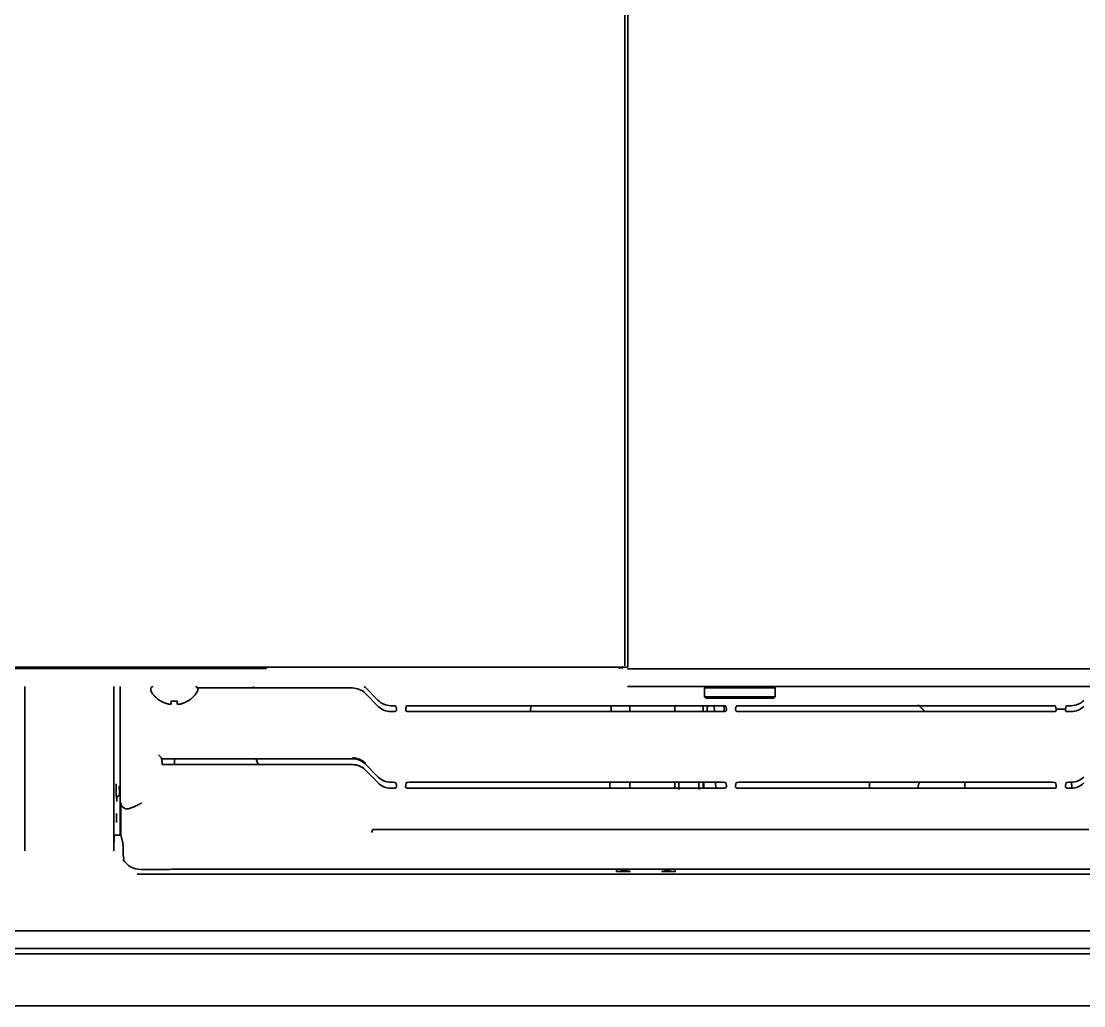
# Model space of a CAD drawing. Header units: inches. Extents: x 786 to 5593, y 691 to 5453.
# Drawn here: x 3954.8 to 4135.1, y 2755.5 to 2922.5 of the extents above; entities that cross this region are included whole.
import ezdxf

# ---------------------------------------------------------------- set-up
doc = ezdxf.new("R2010")
doc.units = ezdxf.units.IN
doc.layers.add('1', color=7, linetype='Continuous', true_color=0xffffff)
doc.layers.add('4', color=7, linetype='Continuous', true_color=0xffffff)

msp = doc.modelspace()

# ---------------------------------------------------------------- linework, layer by layer
at = {"layer": '1', "color": 7, "linetype": 'Continuous', "lineweight": 35}
for p, q in [((4057.24, 2813.16), (4057.24, 3926.16)), ((4057.74, 2812.91), (4057.74, 3556.41)), ((3593.79, 2812.66), (3996.34, 2812.66)), ((3594.24, 2812.91), (4057.74, 2812.91)), ((3996.34, 2812.63), (3996.34, 2812.88)), ((4056.34, 2812.88), (4056.34, 2812.63)), ((4056.74, 2812.63), (4056.74, 2812.88)), ((4057.69, 2812.63), (4058.4, 2812.63)), ((4058.4, 2812.63), (4072.15, 2812.63)), ((4072.15, 2812.63), (4058.4, 2812.63)), ((4072.15, 2812.63), (4073.57, 2812.63)), ((4073.57, 2812.63), (4072.15, 2812.63)), ((4073.57, 2812.63), (4252.74, 2812.63)), ((4252.74, 2812.63), (4073.57, 2812.63)), ((3971.55, 2809.63), (3971.55, 2784.38)), ((3976.74, 2809.23), (3976.74, 2809.03)), ((4011, 2809.38), (3984.71, 2809.38)), ((3984.74, 2809.03), (3984.74, 2809.23)), ((3994.21, 2809.63), (3994.21, 2809.38)), ((4013.12, 2809.5), (4015.36, 2807.26)), ((4015.36, 2806.26), (4013.12, 2808.5)), ((4058.4, 2809.63), (4057.69, 2809.63)), ((4058.4, 2809.63), (4072.15, 2809.63)), ((4070.99, 2809.63), (4070.74, 2809.38)), ((4070.74, 2809.38), (4082.74, 2809.38)), ((4070.74, 2809.38), (4070.74, 2807.88)), ((4073.57, 2809.63), (4072.15, 2809.63)), ((4073.57, 2809.63), (4252.74, 2809.63)), ((4082.74, 2809.38), (4082.49, 2809.63)), ((4082.74, 2807.88), (4082.74, 2809.38)), ((3978.44, 2807.15), (3978.44, 2807.19)), ((3983.04, 2807.19), (3983.04, 2807.15)), ((4017.48, 2806.38), (4017.6, 2806.38)), ((4018.45, 2805.81), (4018.35, 2806.32)), ((4020.13, 2806.32), (4020.03, 2805.81)), ((4020.88, 2806.38), (4073.6, 2806.38)), ((4041.22, 2805.38), (4041.24, 2806.38)), ((4054.9, 2806.38), (4054.88, 2805.38)), ((4058.09, 2806.38), (4058.09, 2805.38)), ((4070.74, 2807.88), (4070.99, 2807.63)), ((4082.74, 2807.88), (4070.74, 2807.88)), ((4082.49, 2807.63), (4070.99, 2807.63)), ((4072.42, 2805.38), (4072.4, 2806.38)), ((4074.45, 2805.81), (4074.35, 2806.32)), ((4076.13, 2806.32), (4076.03, 2805.81)), ((4076.88, 2806.38), (4129.6, 2806.38)), ((4082.49, 2807.63), (4082.74, 2807.88)), ((4130.45, 2805.79), (4130.35, 2806.32)), ((4132.13, 2806.32), (4132.03, 2805.79)), ((4132.88, 2806.38), (4133, 2806.38)), ((4018.2, 2805.38), (4017.48, 2805.38)), ((4074.2, 2805.38), (4020.28, 2805.38)), ((4130.2, 2805.38), (4076.28, 2805.38)), ((4130.45, 2805.63), (4130.45, 2805.79)), ((4130.45, 2805.79), (4132.03, 2805.79)), ((4132.03, 2805.63), (4132.03, 2805.79)), ((4133, 2805.38), (4132.28, 2805.38)), ((3978.05, 2798.01), (3978.55, 2797.52)), ((3978.55, 2797.51), (3978.58, 2797.36)), ((3978.58, 2797.36), (3978.69, 2796.81)), ((3978.99, 2797.38), (4011, 2797.38)), ((3980.79, 2796.38), (3980.77, 2797.38)), ((3978.69, 2796.56), (3978.69, 2796.39)), ((4011, 2796.38), (3979.18, 2796.38)), ((4013.12, 2796.5), (4015.36, 2794.26)), ((4015.36, 2793.26), (4013.12, 2795.5)), ((4017.48, 2793.38), (4017.6, 2793.38)), ((4018.21, 2792.38), (4017.48, 2792.38)), ((4018.46, 2792.81), (4018.35, 2793.32)), ((4020.13, 2793.32), (4020.02, 2792.81)), ((4074.21, 2792.38), (4020.27, 2792.38)), ((4020.88, 2793.38), (4073.6, 2793.38)), ((4054.68, 2793.38), (4054.66, 2792.49)), ((4058.09, 2793.38), (4058.09, 2792.38)), ((4070.63, 2793.38), (4070.65, 2792.38)), ((4072.65, 2792.38), (4072.63, 2793.38)), ((4074.46, 2792.81), (4074.35, 2793.32)), ((4076.13, 2793.32), (4076.02, 2792.81)), ((4130.21, 2792.38), (4076.27, 2792.38)), ((4076.88, 2793.38), (4129.6, 2793.38)), ((4130.46, 2792.81), (4130.35, 2793.32)), ((4132.13, 2793.32), (4132.02, 2792.81)), ((4133, 2792.38), (4132.27, 2792.38)), ((4132.88, 2793.38), (4133, 2793.38)), ((3971.69, 2784.35), (3971.69, 2789.87)), ((3972.73, 2788.87), (3972.73, 2788.87)), ((3972.74, 2788.87), (3972.73, 2788.87)), ((4014.44, 2785.35), (4014.24, 2784.88)), ((4014.49, 2785.38), (4135.99, 2785.38)), ((3971.69, 2784.38), (3970.56, 2784.38)), ((3972.2, 2780.38), (3972.21, 2780.38)), ((3975.05, 2778.59), (3979.74, 2778.59)), ((3981.74, 2778.62), (4168.74, 2778.62)), ((4195.24, 2765.16), (3456.24, 2765.16)), ((3464.54, 2764.26), (4189.24, 2764.26)), ((4189.24, 2755.46), (3462.54, 2755.46))]:
    msp.add_line(p, q, dxfattribs=at)
for centre, radius, start, end in [((3977.14, 2809.23), 0.4, 90, 180), ((3977.14, 2809.03), 0.4, 180, 210.3012), ((3980.94, 2811.25), 4.8, 210.3012, 238.6273), ((3980.54, 2811.25), 4.8, 301.3727, 329.6988), ((3984.34, 2809.23), 0.4, 0, 90), ((3984.34, 2809.03), 0.4, 329.6988, 0), ((4011, 2806.38), 3, 45, 90), ((4011, 2807.38), 3, 45, 48.5909), ((4017.48, 2809.38), 3, 225, 270), ((4888.99, 2818.38), 815, 180.84472, 180.91395), ((4133, 2809.38), 3, 270, 315), ((4017.48, 2808.38), 3, 225, 270), ((4133, 2808.38), 3, 270, 315), ((4011, 2794.38), 3.14, 45, 90), ((4011, 2794.38), 3, 45, 90), ((4011, 2793.38), 3, 45, 90), ((4017.48, 2796.38), 3, 225, 270), ((4133, 2796.38), 3, 270, 315), ((4017.48, 2795.38), 3, 225, 270), ((4133, 2795.38), 3, 270, 315), ((3979.74, 2779.09), 0.5, 270, 281.8593)]:
    msp.add_arc(centre, radius, start, end, dxfattribs=at)
for centre, major_axis, ratio, start_param, end_param in [((4017.6, 2806.31), (-0.75, 0), 0.087489, 3.159101, 4.712444), ((4020.88, 2806.31), (0.75, 0), 0.087489, 1.570741, 3.124084), ((4073.6, 2806.31), (-0.75, 0), 0.087489, 3.159101, 4.712444), ((4076.88, 2806.31), (0.75, 0), 0.087489, 1.570741, 3.124084), ((4129.6, 2806.31), (-0.75, 0), 0.087489, 3.159101, 4.712444), ((4132.88, 2806.31), (0.75, 0), 0.087489, 1.570741, 3.124084), ((4018.2, 2805.63), (-0.112, 0.224), 0.999238, 2.677872, 3.965953), ((4018.45, 2805.56), (0, 0.25), 0.017455, 4.996747, 6.195908), ((4020.03, 2805.56), (0, 0.25), 0.017455, 0.087277, 1.286438), ((4020.28, 2805.63), (0.112, 0.224), 0.999238, 2.317233, 3.605313), ((4074.2, 2805.63), (-0.112, 0.224), 0.999238, 2.677872, 3.965953), ((4074.45, 2805.56), (0, 0.25), 0.017455, 4.996747, 6.195908), ((4076.03, 2805.56), (0, 0.25), 0.017455, 0.087277, 1.286438), ((4076.28, 2805.63), (0.112, 0.224), 0.999238, 2.317233, 3.605313), ((4130.2, 2805.63), (0.112, -0.224), 0.999238, 5.819465, 7.390276), ((4132.28, 2805.63), (-0.112, -0.224), 0.999238, 5.176095, 6.746906), ((3978.05, 2797.51), (-0.5, 0), 0.087489, 3.159046, 3.228859), ((3978.99, 2797.34), (0.5, 0), 0.087489, 1.570796, 2.522096), ((3979.18, 2796.4), (0.5, 0), 0.034921, 3.159046, 4.712389), ((3978.69, 2796.56), (0, 0.25), 0.017455, 4.712389, 6.195919), ((4017.6, 2793.31), (-0.75, 0), 0.087489, 3.159101, 4.712444), ((4018.21, 2792.63), (-0.112, 0.224), 0.999238, 2.677872, 3.965953), ((4018.45, 2792.56), (0, 0.25), 0.017455, 4.996747, 6.195908), ((4020.02, 2792.56), (0, 0.25), 0.017455, 0.087277, 1.286438), ((4020.27, 2792.63), (0.112, 0.224), 0.999238, 2.317233, 3.605313), ((4020.88, 2793.31), (0.75, 0), 0.087489, 1.570741, 3.124084), ((4073.6, 2793.31), (-0.75, 0), 0.087489, 3.159101, 4.712444), ((4074.21, 2792.63), (-0.112, 0.224), 0.999238, 2.677872, 3.965953), ((4074.45, 2792.56), (0, 0.25), 0.017455, 4.996747, 6.195908), ((4076.02, 2792.56), (0, 0.25), 0.017455, 0.087277, 1.286438), ((4076.27, 2792.63), (0.112, 0.224), 0.999238, 2.317233, 3.605313), ((4076.88, 2793.31), (0.75, 0), 0.087489, 1.570741, 3.124084), ((4103.64, 2793.7), (-3.35, 1.02), 1, 3.051534, 3.141589), ((4129.6, 2793.31), (-0.75, 0), 0.087489, 3.159101, 4.712444), ((4130.21, 2792.63), (0.112, -0.224), 0.999238, 5.819465, 7.107545), ((4130.45, 2792.56), (0, 0.25), 0.017455, 4.996747, 6.195908), ((4132.02, 2792.56), (0, 0.25), 0.017455, 0.087277, 1.286438), ((4132.27, 2792.63), (-0.112, -0.224), 0.999238, 5.458825, 6.746906), ((4132.88, 2793.31), (0.75, 0), 0.087489, 1.570741, 3.124084), ((4014.99, 2784.88), (-0.547, 0.483), 0.234436, 6.023612, 6.363449), ((3971.68, 2782.38), (0, 2.05), 0.017455, 6.005948, 6.504503), ((3975.05, 2782.09), (2.48, 2.48), 0.999782, 2.896762, 3.926839), ((3981.74, 2778.59), (2, 0), 0.017455, 1.570796, 3.128441), ((3979.74, 2779.09), (-0.399, 0.301), 0.999761, 2.216414, 2.422745)]:
    msp.add_ellipse(centre, major_axis=major_axis, ratio=ratio, start_param=start_param, end_param=end_param, dxfattribs=at)
for points, degree, knots in [([(3978.44, 2807.19), (3978.64, 2807.06), (3978.85, 2806.95), (3979.18, 2806.82), (3979.29, 2806.77), (3979.51, 2806.7), (3979.62, 2806.66), (3979.74, 2806.63)], 3, [0, 0, 0, 0, 0.5, 0.5, 0.75, 0.75, 1, 1, 1, 1]), ([(3981.24, 2807.19), (3981.24, 2807.06), (3981.24, 2806.95), (3981.24, 2806.82), (3981.24, 2806.77), (3981.24, 2806.7), (3981.24, 2806.66), (3981.24, 2806.63)], 3, [0, 0, 0, 0, 0.5, 0.5, 0.75, 0.75, 1, 1, 1, 1]), ([(4071.26, 2806.33), (4071.26, 2806.32), (4071.26, 2806.3), (4071.23, 2806.07), (4071.21, 2805.85), (4071.17, 2805.53), (4071.16, 2805.43), (4071.15, 2805.33)], 3, [0, 0, 0, 0, 0.038098, 0.038098, 0.689352, 0.689352, 1, 1, 1, 1]), ([(4018.45, 2805.63), (4018.45, 2805.62), (4018.45, 2805.61), (4018.45, 2805.58), (4018.44, 2805.57), (4018.44, 2805.56)], 3, [0, 0, 0, 0, 0.5, 0.5, 1, 1, 1, 1]), ([(4020.04, 2805.56), (4020.04, 2805.57), (4020.03, 2805.58), (4020.03, 2805.61), (4020.03, 2805.62), (4020.03, 2805.63)], 3, [0, 0, 0, 0, 0.5, 0.5, 1, 1, 1, 1]), ([(4074.45, 2805.63), (4074.45, 2805.62), (4074.45, 2805.61), (4074.45, 2805.58), (4074.44, 2805.57), (4074.44, 2805.56)], 3, [0, 0, 0, 0, 0.5, 0.5, 1, 1, 1, 1]), ([(4076.04, 2805.56), (4076.04, 2805.57), (4076.03, 2805.58), (4076.03, 2805.61), (4076.03, 2805.62), (4076.03, 2805.63)], 3, [0, 0, 0, 0, 0.5, 0.5, 1, 1, 1, 1]), ([(3994.61, 2797.37), (3994.65, 2797.25), (3994.78, 2796.9), (3994.92, 2796.58), (3995.04, 2796.36)], 3, [0, 0, 0, 0, 0.336571, 1, 1, 1, 1]), ([(4018.46, 2792.63), (4018.46, 2792.62), (4018.46, 2792.61), (4018.46, 2792.58), (4018.45, 2792.57), (4018.45, 2792.56)], 3, [0, 0, 0, 0, 0.5, 0.5, 1, 1, 1, 1]), ([(4020.03, 2792.56), (4020.03, 2792.57), (4020.02, 2792.58), (4020.02, 2792.61), (4020.02, 2792.62), (4020.02, 2792.63)], 3, [0, 0, 0, 0, 0.5, 0.5, 1, 1, 1, 1]), ([(4074.46, 2792.63), (4074.46, 2792.62), (4074.46, 2792.61), (4074.46, 2792.58), (4074.45, 2792.57), (4074.45, 2792.56)], 3, [0, 0, 0, 0, 0.5, 0.5, 1, 1, 1, 1]), ([(4076.03, 2792.56), (4076.03, 2792.57), (4076.02, 2792.58), (4076.02, 2792.61), (4076.02, 2792.62), (4076.02, 2792.63)], 3, [0, 0, 0, 0, 0.5, 0.5, 1, 1, 1, 1]), ([(4098.76, 2793.37), (4098.76, 2793.3), (4098.75, 2793.11), (4098.74, 2792.93), (4098.73, 2792.71), (4098.73, 2792.6), (4098.73, 2792.47), (4098.72, 2792.44), (4098.72, 2792.4), (4098.72, 2792.39), (4098.72, 2792.37)], 3, [0, 0, 0, 0, 0.21964, 0.548749, 0.548749, 0.877859, 0.877859, 0.960137, 0.960137, 1, 1, 1, 1]), ([(4107.2, 2793.38), (4107.18, 2793.31), (4107.08, 2792.97), (4107, 2792.71), (4107, 2792.7)], 2, [0, 0, 0, 0.185311, 0.973797, 1, 1, 1]), ([(4114.92, 2793.31), (4114.92, 2793.29), (4114.92, 2793.28), (4114.92, 2793.26), (4114.92, 2793.25), (4114.92, 2793.21), (4114.92, 2793.14), (4114.92, 2793.06), (4114.91, 2792.92), (4114.91, 2792.83), (4114.91, 2792.61), (4114.9, 2792.49), (4114.9, 2792.37)], 3, [0, 0, 0, 0, 0.037421, 0.037421, 0.074842, 0.074842, 0.149684, 0.299368, 0.299368, 0.598735, 0.598735, 1, 1, 1, 1]), ([(4130.46, 2792.63), (4130.46, 2792.62), (4130.46, 2792.61), (4130.46, 2792.58), (4130.45, 2792.57), (4130.45, 2792.56)], 3, [0, 0, 0, 0, 0.5, 0.5, 1, 1, 1, 1]), ([(4132.03, 2792.56), (4132.03, 2792.57), (4132.02, 2792.58), (4132.02, 2792.61), (4132.02, 2792.62), (4132.02, 2792.63)], 3, [0, 0, 0, 0, 0.5, 0.5, 1, 1, 1, 1]), ([(4133.06, 2793.31), (4133.06, 2793.29), (4133.06, 2793.28), (4133.06, 2793.26), (4133.06, 2793.25), (4133.06, 2793.21), (4133.06, 2793.14), (4133.06, 2793.06), (4133.07, 2792.92), (4133.07, 2792.83), (4133.07, 2792.66), (4133.07, 2792.58), (4133.08, 2792.51)], 3, [0, 0, 0, 0, 0.044267, 0.044267, 0.088535, 0.088535, 0.177069, 0.354139, 0.354139, 0.708278, 0.708278, 1, 1, 1, 1]), ([(3972.73, 2788.87), (3972.69, 2788.87), (3972.65, 2788.87), (3972.56, 2788.88), (3972.52, 2788.89), (3972.45, 2788.91), (3972.41, 2788.92), (3972.36, 2788.94), (3972.34, 2788.95), (3972.31, 2788.96), (3972.29, 2788.97), (3972.21, 2789.01), (3972.15, 2789.05), (3972.04, 2789.13), (3971.99, 2789.17), (3971.93, 2789.24), (3971.91, 2789.27), (3971.87, 2789.32), (3971.86, 2789.34), (3971.81, 2789.42), (3971.78, 2789.48), (3971.74, 2789.59), (3971.72, 2789.64), (3971.7, 2789.73), (3971.7, 2789.77), (3971.69, 2789.82), (3971.69, 2789.84), (3971.69, 2789.86), (3971.69, 2789.86), (3971.69, 2789.87)], 3, [0, 0, 0, 0, 0.0625, 0.0625, 0.125, 0.125, 0.1875, 0.1875, 0.21875, 0.21875, 0.25, 0.25, 0.375, 0.375, 0.5, 0.5, 0.5625, 0.5625, 0.625, 0.625, 0.75, 0.75, 0.875, 0.875, 0.9375, 0.96875, 0.984375, 0.984375, 1, 1, 1, 1]), ([(3975.19, 2789.87), (3975.18, 2789.86), (3975.16, 2789.86), (3975.13, 2789.84), (3975.09, 2789.82), (3975, 2789.77), (3974.92, 2789.73), (3974.76, 2789.64), (3974.65, 2789.59), (3974.44, 2789.48), (3974.33, 2789.42), (3974.18, 2789.34), (3974.12, 2789.32), (3974.02, 2789.27), (3973.97, 2789.24), (3973.81, 2789.17), (3973.71, 2789.13), (3973.5, 2789.05), (3973.4, 2789.01), (3973.28, 2788.97), (3973.25, 2788.96), (3973.2, 2788.95), (3973.18, 2788.94), (3973.11, 2788.92), (3973.06, 2788.91), (3972.97, 2788.89), (3972.92, 2788.88), (3972.83, 2788.87), (3972.78, 2788.87), (3972.74, 2788.87)], 3, [0, 0, 0, 0, 0.015625, 0.015625, 0.03125, 0.0625, 0.125, 0.125, 0.25, 0.25, 0.375, 0.375, 0.4375, 0.4375, 0.5, 0.5, 0.625, 0.625, 0.75, 0.75, 0.78125, 0.78125, 0.8125, 0.8125, 0.875, 0.875, 0.9375, 0.9375, 1, 1, 1, 1]), ([(3972.05, 2782.23), (3972.05, 2782.35), (3972.05, 2782.47), (3972.04, 2782.64), (3972.04, 2782.7), (3972.03, 2782.79), (3972.03, 2782.81), (3972.02, 2782.87), (3972.02, 2782.9), (3972, 2783.04), (3971.98, 2783.15), (3971.95, 2783.31), (3971.94, 2783.36), (3971.92, 2783.44), (3971.92, 2783.46), (3971.9, 2783.51), (3971.9, 2783.53), (3971.87, 2783.65), (3971.85, 2783.74), (3971.81, 2783.86), (3971.8, 2783.9), (3971.78, 2783.96), (3971.78, 2783.98), (3971.77, 2784.01), (3971.76, 2784.03), (3971.74, 2784.12), (3971.72, 2784.18), (3971.7, 2784.25), (3971.7, 2784.27), (3971.69, 2784.31), (3971.69, 2784.32), (3971.69, 2784.34), (3971.69, 2784.34), (3971.69, 2784.35)], 3, [0, 0, 0, 0, 0.125, 0.125, 0.1875, 0.1875, 0.21875, 0.21875, 0.25, 0.25, 0.375, 0.375, 0.4375, 0.4375, 0.46875, 0.46875, 0.5, 0.5, 0.625, 0.625, 0.6875, 0.6875, 0.71875, 0.71875, 0.75, 0.75, 0.875, 0.875, 0.9375, 0.9375, 0.96875, 0.96875, 1, 1, 1, 1]), ([(3972.2, 2780.42), (3972.18, 2780.44), (3972.15, 2780.52), (3972.13, 2780.62), (3972.11, 2780.7), (3972.11, 2780.73), (3972.1, 2780.8), (3972.09, 2780.83), (3972.08, 2780.94), (3972.07, 2781.01), (3972.06, 2781.13), (3972.06, 2781.17), (3972.05, 2781.26), (3972.05, 2781.3), (3972.04, 2781.44), (3972.04, 2781.53), (3972.04, 2781.67), (3972.04, 2781.72), (3972.04, 2781.79), (3972.04, 2781.82), (3972.04, 2781.87), (3972.04, 2781.9), (3972.04, 2782.02), (3972.04, 2782.13), (3972.05, 2782.23)], 3, [0, 0, 0, 0, 0.125, 0.25, 0.25, 0.3125, 0.3125, 0.375, 0.375, 0.5, 0.5, 0.5625, 0.5625, 0.625, 0.625, 0.75, 0.75, 0.8125, 0.8125, 0.84375, 0.84375, 0.875, 0.875, 1, 1, 1, 1])]:
    msp.add_open_spline(points, degree=degree, knots=knots, dxfattribs=at)
for points in [[(3979.74, 2806.63), (3979.76, 2806.63), (3979.81, 2806.63), (3979.88, 2806.62), (3979.95, 2806.62), (3980.03, 2806.62), (3980.1, 2806.62), (3980.17, 2806.63), (3980.22, 2806.63), (3980.24, 2806.63)], [(3980.24, 2806.63), (3980.24, 2806.65), (3980.24, 2806.68), (3980.24, 2806.73), (3980.24, 2806.79), (3980.24, 2806.85), (3980.24, 2806.91), (3980.24, 2806.99), (3980.24, 2807.07), (3980.24, 2807.15), (3980.24, 2807.19)], [(3980.24, 2807.19), (3980.41, 2807.16), (3980.74, 2807.14), (3981.07, 2807.16), (3981.24, 2807.19)], [(3981.24, 2806.63), (3981.27, 2806.63), (3981.32, 2806.63), (3981.39, 2806.62), (3981.46, 2806.62), (3981.53, 2806.62), (3981.6, 2806.62), (3981.67, 2806.63), (3981.72, 2806.63), (3981.74, 2806.63)], [(3981.74, 2806.63), (3981.79, 2806.65), (3981.9, 2806.68), (3982.06, 2806.73), (3982.22, 2806.79), (3982.38, 2806.85), (3982.53, 2806.91), (3982.69, 2806.99), (3982.85, 2807.07), (3982.98, 2807.15), (3983.04, 2807.19)], [(4107, 2792.7), (4106.99, 2792.69), (4106.99, 2792.68), (4106.99, 2792.68)], [(3972.05, 2780.29), (3972.21, 2780.39), (3972.2, 2780.4), (3972.2, 2780.42)]]:
    msp.add_open_spline(points, degree=3, dxfattribs=at)
msp.add_rational_spline([(4108.15, 2805.38), (4107.62, 2805.95), (4107.05, 2806.51)], [0.897013645798, 0.935319397105, 0.999994461424], degree=2, dxfattribs=at)
at = {"layer": '4', "color": 7, "linetype": 'Continuous', "lineweight": 35}
for p, q in [((3955.35, 2781.76), (3955.35, 2809.63)), ((3970.48, 2809.63), (3970.48, 2781.76)), ((4065.69, 2805.38), (4065.69, 2806.38)), ((4070.49, 2805.38), (4070.49, 2806.38)), ((4065.69, 2792.38), (4065.69, 2793.38)), ((4070.49, 2792.38), (4070.49, 2793.38)), ((3971.47, 2787.56), (3971.55, 2787.56)), ((3974.47, 2777.77), (4176.01, 2777.77)), ((4055.83, 2778.62), (4055.83, 2778.21)), ((4065.78, 2778.62), (4065.78, 2778.21)), ((3457.99, 2768.16), (4193.77, 2768.16))]:
    msp.add_line(p, q, dxfattribs=at)
for centre, start, end in [((4060.84, 2783.13), 232.4783, 235.7919), ((4060.69, 2783.04), 306.1803, 309.0344)]:
    msp.add_arc(centre, 5.68, start, end, dxfattribs=at)
for centre, major_axis, ratio, start_param, end_param in [((3970.95, 2793.13), (0, 2.5), 0.034921, 1.570796, 3.124137), ((4066.44, 2792.14), (0, 2), 0.034921, 0.904328, 1.570796), ((4069.74, 2792.14), (0, 2), 0.034921, 4.712389, 5.378857), ((3970.97, 2790.13), (0, 0.5), 0.034921, 4.712389, 6.26573), ((3970.97, 2786.56), (0, 1.5), 0.034921, 0.034907, 1.570796), ((3970.58, 2782.38), (0, 2.13), 0.034921, 5.93853, 8.129845), ((4057.85, 2778.74), (0.024, -0.499), 0.804324, 5.531859, 6.224417), ((4063.83, 2778.74), (-0.023, -0.499), 0.795974, 0.057686, 0.790644)]:
    msp.add_ellipse(centre, major_axis=major_axis, ratio=ratio, start_param=start_param, end_param=end_param, dxfattribs=at)
for points, degree, knots in [([(3971.41, 2792.72), (3971.41, 2792.28), (3971.42, 2791.88), (3971.43, 2791.31), (3971.44, 2791.14), (3971.45, 2791.13)], 3, [0, 0, 0, 0, 0.5, 0.5, 1, 1, 1, 1]), ([(3970.95, 2790.63), (3970.95, 2790.63), (3970.95, 2790.64), (3970.95, 2790.65), (3970.95, 2790.66), (3970.95, 2790.67), (3970.96, 2790.68), (3970.96, 2790.7), (3970.96, 2790.71), (3970.96, 2790.72), (3970.96, 2790.73), (3970.96, 2790.74), (3970.97, 2790.75), (3970.97, 2790.76), (3970.97, 2790.78), (3970.98, 2790.79), (3970.98, 2790.8), (3970.99, 2790.81), (3970.99, 2790.82), (3971, 2790.83), (3971, 2790.84), (3971.01, 2790.86), (3971.01, 2790.87), (3971.02, 2790.88), (3971.02, 2790.89), (3971.03, 2790.9), (3971.04, 2790.91), (3971.05, 2790.92), (3971.05, 2790.93), (3971.06, 2790.94), (3971.07, 2790.95), (3971.08, 2790.96), (3971.09, 2790.97), (3971.1, 2790.98), (3971.11, 2790.99), (3971.12, 2791), (3971.13, 2791.01), (3971.14, 2791.02), (3971.15, 2791.03), (3971.16, 2791.04), (3971.18, 2791.05), (3971.19, 2791.05), (3971.2, 2791.06), (3971.21, 2791.07), (3971.23, 2791.08), (3971.24, 2791.08), (3971.25, 2791.09), (3971.27, 2791.09), (3971.28, 2791.1), (3971.3, 2791.11), (3971.31, 2791.11), (3971.33, 2791.11), (3971.34, 2791.12), (3971.36, 2791.12), (3971.37, 2791.12), (3971.39, 2791.13), (3971.4, 2791.13), (3971.42, 2791.13), (3971.44, 2791.13), (3971.45, 2791.13), (3971.45, 2791.13)], 3, [0, 0, 0, 0, 0.0137, 0.027524, 0.041472, 0.055545, 0.069742, 0.084063, 0.098508, 0.113078, 0.127772, 0.14259, 0.157532, 0.172599, 0.18779, 0.203105, 0.218544, 0.234108, 0.249796, 0.265608, 0.281545, 0.297606, 0.313791, 0.3301, 0.346534, 0.363092, 0.379774, 0.39658, 0.413511, 0.430566, 0.447745, 0.465048, 0.482476, 0.500028, 0.517704, 0.535505, 0.55343, 0.571479, 0.589652, 0.60795, 0.626372, 0.644918, 0.663589, 0.682383, 0.701302, 0.720346, 0.739513, 0.758805, 0.778221, 0.797761, 0.817426, 0.837215, 0.857128, 0.877166, 0.897327, 0.917613, 0.938024, 0.958558, 0.979217, 1, 1, 1, 1]), ([(3970.95, 2790.63), (3970.95, 2790.66), (3970.95, 2790.69), (3970.96, 2790.75), (3970.97, 2790.78), (3971, 2790.85), (3971.01, 2790.88), (3971.05, 2790.93), (3971.07, 2790.96), (3971.12, 2791.01), (3971.15, 2791.03), (3971.21, 2791.07), (3971.24, 2791.08), (3971.3, 2791.11), (3971.33, 2791.12), (3971.39, 2791.13), (3971.42, 2791.13), (3971.45, 2791.13)], 3, [0, 0, 0, 0, 0.125, 0.125, 0.25, 0.25, 0.375, 0.375, 0.5, 0.5, 0.625, 0.625, 0.75, 0.75, 0.875, 0.875, 1, 1, 1, 1]), ([(3970.97, 2790.63), (3970.97, 2790.63), (3970.97, 2790.64), (3970.97, 2790.65), (3970.97, 2790.66), (3970.97, 2790.67), (3970.97, 2790.68), (3970.97, 2790.7), (3970.98, 2790.71), (3970.98, 2790.72), (3970.98, 2790.73), (3970.98, 2790.74), (3970.99, 2790.75), (3970.99, 2790.76), (3970.99, 2790.78), (3971, 2790.79), (3971, 2790.8), (3971, 2790.81), (3971.01, 2790.82), (3971.01, 2790.83), (3971.02, 2790.84), (3971.02, 2790.86), (3971.03, 2790.87), (3971.04, 2790.88), (3971.04, 2790.89), (3971.05, 2790.9), (3971.06, 2790.91), (3971.06, 2790.92), (3971.07, 2790.93), (3971.08, 2790.94), (3971.09, 2790.95), (3971.1, 2790.96), (3971.11, 2790.97), (3971.12, 2790.98), (3971.13, 2790.99), (3971.14, 2791), (3971.15, 2791.01), (3971.16, 2791.02), (3971.17, 2791.03), (3971.18, 2791.04), (3971.19, 2791.05), (3971.21, 2791.05), (3971.22, 2791.06), (3971.23, 2791.07), (3971.24, 2791.08), (3971.26, 2791.08), (3971.27, 2791.09), (3971.28, 2791.09), (3971.3, 2791.1), (3971.31, 2791.11), (3971.33, 2791.11), (3971.34, 2791.11), (3971.36, 2791.12), (3971.37, 2791.12), (3971.39, 2791.12), (3971.41, 2791.13), (3971.42, 2791.13), (3971.44, 2791.13), (3971.45, 2791.13), (3971.46, 2791.13), (3971.47, 2791.13)], 3, [0, 0, 0, 0, 0.013703, 0.027531, 0.041483, 0.055559, 0.069758, 0.084083, 0.098531, 0.113103, 0.1278, 0.14262, 0.157565, 0.172634, 0.187827, 0.203144, 0.218586, 0.234151, 0.249841, 0.265654, 0.281592, 0.297654, 0.31384, 0.330151, 0.346585, 0.363144, 0.379826, 0.396633, 0.413564, 0.430619, 0.447799, 0.465102, 0.48253, 0.500081, 0.517757, 0.535557, 0.553481, 0.57153, 0.589702, 0.607999, 0.626419, 0.644964, 0.663633, 0.682426, 0.701343, 0.720385, 0.73955, 0.75884, 0.778254, 0.797792, 0.817454, 0.83724, 0.857151, 0.877185, 0.897344, 0.917627, 0.938034, 0.958565, 0.979221, 1, 1, 1, 1]), ([(3970.97, 2790.63), (3970.97, 2790.66), (3970.97, 2790.7), (3970.99, 2790.76), (3971, 2790.79), (3971.02, 2790.85), (3971.04, 2790.88), (3971.07, 2790.94), (3971.09, 2790.96), (3971.14, 2791.01), (3971.16, 2791.03), (3971.22, 2791.06), (3971.25, 2791.08), (3971.31, 2791.1), (3971.34, 2791.11), (3971.4, 2791.13), (3971.44, 2791.13), (3971.47, 2791.13)], 3, [0, 0, 0, 0, 0.125, 0.125, 0.25, 0.25, 0.375, 0.375, 0.5, 0.5, 0.625, 0.625, 0.75, 0.75, 0.875, 0.875, 1, 1, 1, 1]), ([(4057.85, 2778.24), (4057.7, 2778.23), (4057.44, 2778.23), (4057.22, 2778.22), (4056.68, 2778.21), (4056.11, 2778.21), (4055.83, 2778.21)], 2, [0, 0, 0, 0.25, 0.25, 0.5, 0.75, 1, 1, 1]), ([(4056.24, 2778.62), (4056.24, 2778.62), (4056.25, 2778.62), (4056.28, 2778.62), (4056.31, 2778.61), (4056.35, 2778.6), (4056.38, 2778.59), (4056.42, 2778.59), (4056.45, 2778.58), (4056.49, 2778.57), (4056.53, 2778.57), (4056.57, 2778.56), (4056.6, 2778.55), (4056.64, 2778.54), (4056.68, 2778.53), (4056.72, 2778.53), (4056.77, 2778.52), (4056.83, 2778.51), (4056.89, 2778.49), (4056.95, 2778.48), (4057, 2778.47), (4057.05, 2778.46), (4057.11, 2778.45), (4057.15, 2778.44), (4057.2, 2778.43), (4057.24, 2778.43), (4057.29, 2778.42), (4057.32, 2778.41), (4057.36, 2778.4), (4057.4, 2778.4), (4057.43, 2778.39), (4057.46, 2778.39), (4057.49, 2778.38), (4057.51, 2778.38), (4057.54, 2778.37), (4057.56, 2778.37), (4057.58, 2778.36), (4057.59, 2778.36), (4057.6, 2778.36)], 3, [0, 0, 0, 0, 0.002663, 0.025697, 0.04915, 0.073018, 0.097298, 0.121989, 0.147087, 0.17259, 0.198496, 0.224802, 0.251506, 0.278605, 0.306096, 0.333979, 0.36225, 0.407401, 0.450971, 0.49298, 0.533447, 0.57239, 0.609826, 0.645773, 0.680245, 0.713256, 0.744821, 0.774953, 0.803664, 0.830967, 0.856871, 0.881389, 0.904531, 0.926309, 0.946732, 0.965814, 0.983565, 1, 1, 1, 1]), ([(4057.6, 2778.36), (4057.6, 2778.36), (4057.61, 2778.36), (4057.63, 2778.35), (4057.65, 2778.34), (4057.67, 2778.34), (4057.69, 2778.33), (4057.71, 2778.33), (4057.73, 2778.32), (4057.76, 2778.31), (4057.78, 2778.31), (4057.81, 2778.3), (4057.84, 2778.29), (4057.86, 2778.29), (4057.89, 2778.28), (4057.92, 2778.28), (4057.96, 2778.27), (4057.99, 2778.27), (4058.02, 2778.27), (4058.06, 2778.26), (4058.09, 2778.26), (4058.13, 2778.26), (4058.17, 2778.26), (4058.19, 2778.26), (4058.21, 2778.26)], 3, [0, 0, 0, 0, 0.027548, 0.056904, 0.08805, 0.120968, 0.155641, 0.192052, 0.230183, 0.270016, 0.311535, 0.354726, 0.399573, 0.446064, 0.494187, 0.543933, 0.595294, 0.648265, 0.702843, 0.75903, 0.816829, 0.876247, 0.937299, 1, 1, 1, 1]), ([(4058.21, 2778.26), (4058.21, 2778.26), (4058.2, 2778.26), (4058.15, 2778.25), (4058.09, 2778.25), (4057.98, 2778.25), (4057.92, 2778.24), (4057.85, 2778.24)], 3, [0, 0, 0, 0, 0.011754, 0.011754, 0.506749, 0.506749, 1, 1, 1, 1]), ([(4063.45, 2778.26), (4063.46, 2778.26), (4063.47, 2778.26), (4063.49, 2778.26), (4063.51, 2778.26), (4063.52, 2778.26), (4063.54, 2778.26), (4063.56, 2778.26), (4063.57, 2778.26), (4063.59, 2778.26), (4063.6, 2778.26), (4063.62, 2778.26), (4063.64, 2778.27), (4063.65, 2778.27), (4063.67, 2778.27), (4063.68, 2778.27), (4063.7, 2778.27), (4063.71, 2778.27), (4063.72, 2778.28), (4063.74, 2778.28), (4063.75, 2778.28), (4063.77, 2778.28), (4063.78, 2778.29), (4063.79, 2778.29), (4063.8, 2778.29), (4063.82, 2778.29), (4063.83, 2778.3), (4063.84, 2778.3), (4063.85, 2778.3), (4063.87, 2778.3), (4063.88, 2778.31), (4063.89, 2778.31), (4063.9, 2778.31), (4063.91, 2778.32), (4063.92, 2778.32), (4063.93, 2778.32), (4063.95, 2778.32), (4063.96, 2778.33), (4063.97, 2778.33), (4063.98, 2778.33), (4063.99, 2778.34), (4064, 2778.34), (4064, 2778.34), (4064.01, 2778.34), (4064.02, 2778.35), (4064.03, 2778.35), (4064.04, 2778.35), (4064.05, 2778.36), (4064.06, 2778.36), (4064.06, 2778.36), (4064.07, 2778.36), (4064.08, 2778.37), (4064.09, 2778.37), (4064.09, 2778.37), (4064.1, 2778.37), (4064.1, 2778.37)], 3, [0, 0, 0, 0, 0.026277, 0.052261, 0.077956, 0.103362, 0.128483, 0.153319, 0.177871, 0.202142, 0.226131, 0.24984, 0.27327, 0.29642, 0.319292, 0.341886, 0.364202, 0.38624, 0.408, 0.429481, 0.450685, 0.471609, 0.492255, 0.512621, 0.532707, 0.552512, 0.572035, 0.591276, 0.610234, 0.628908, 0.647297, 0.6654, 0.683216, 0.700744, 0.717982, 0.73493, 0.751586, 0.767949, 0.784018, 0.799791, 0.815267, 0.830446, 0.845324, 0.859902, 0.874177, 0.888149, 0.901815, 0.915175, 0.928227, 0.94097, 0.953403, 0.965523, 0.97733, 0.988823, 1, 1, 1, 1]), ([(4063.83, 2778.24), (4063.76, 2778.24), (4063.7, 2778.24), (4063.61, 2778.25), (4063.58, 2778.25), (4063.52, 2778.25), (4063.49, 2778.26), (4063.46, 2778.26), (4063.46, 2778.26), (4063.45, 2778.26)], 3, [0, 0, 0, 0, 0.493439, 0.493439, 0.741174, 0.741174, 0.989015, 0.989015, 1, 1, 1, 1]), ([(4063.83, 2778.24), (4063.84, 2778.24), (4063.84, 2778.24), (4063.84, 2778.24), (4063.84, 2778.24), (4063.85, 2778.24), (4063.86, 2778.24), (4063.88, 2778.24), (4063.94, 2778.23), (4064.02, 2778.23), (4064.13, 2778.23), (4064.26, 2778.22), (4064.45, 2778.22), (4064.67, 2778.22), (4064.88, 2778.21), (4065.06, 2778.21), (4065.2, 2778.21), (4065.31, 2778.21), (4065.4, 2778.21), (4065.51, 2778.21), (4065.62, 2778.21), (4065.7, 2778.21), (4065.74, 2778.21), (4065.76, 2778.21), (4065.77, 2778.21), (4065.77, 2778.21), (4065.78, 2778.21), (4065.78, 2778.21), (4065.78, 2778.21), (4065.78, 2778.21), (4065.78, 2778.21)], 3, [0, 0, 0, 0, 0.000972, 0.001945, 0.00389, 0.00778, 0.015562, 0.031137, 0.062326, 0.124867, 0.196714, 0.250232, 0.359494, 0.499662, 0.582984, 0.666331, 0.749387, 0.78182, 0.823684, 0.874765, 0.937434, 0.968734, 0.984372, 0.992187, 0.996094, 0.998047, 0.999024, 0.999512, 0.999756, 1, 1, 1, 1])]:
    msp.add_open_spline(points, degree=degree, knots=knots, dxfattribs=at)
for points, degree in [([(3971.42, 2791.17), (3971.56, 2791.15)], 1), ([(4065.36, 2778.62), (4064.9, 2778.53), (4064.42, 2778.43), (4064.1, 2778.37)], 3)]:
    msp.add_open_spline(points, degree=degree, dxfattribs=at)

doc.saveas('drawing.dxf')
